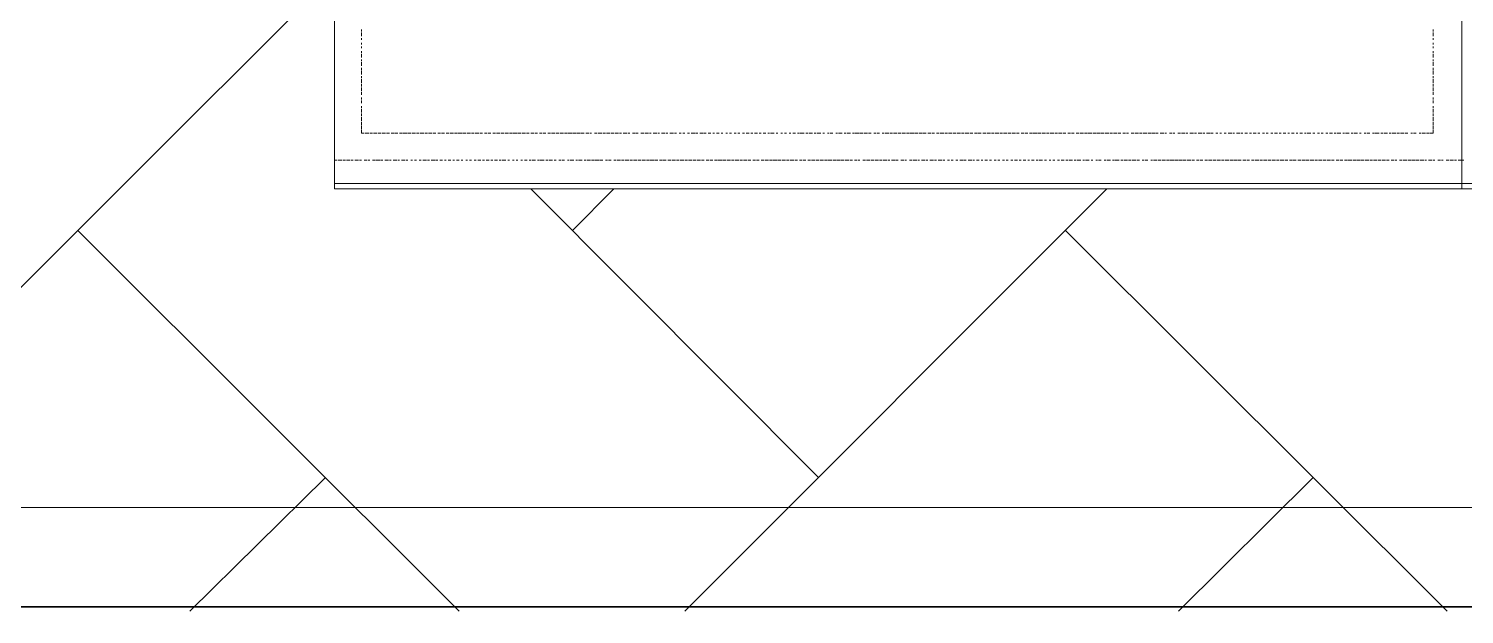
# Model space of a CAD drawing. Header units: millimetres. Extents: x 2928 to 3112, y 1220 to 1280.
# Drawn here: x 2973.768 to 2976.336, y 1264.538 to 1265.586 of the extents above; entities that cross this region are included whole.
import ezdxf

# ---------------------------------------------------------------- set-up
doc = ezdxf.new("R2010")
doc.units = ezdxf.units.MM

msp = doc.modelspace()

# ---------------------------------------------------------------- linework, layer by layer
at = {"color": 7, "linetype": 'Continuous', "lineweight": 20, "true_color": 0x000007}
for points in [[(2976.33182, 1265.75397), (2974.31512, 1265.75397), (2974.31512, 1265.29896), (2976.33182, 1265.29896)], [(2978.34685, 1265.75397), (2976.33182, 1265.75397), (2976.33182, 1265.29896), (2978.34685, 1265.29896)]]:
    msp.add_lwpolyline(points, close=True, dxfattribs=at)
at = {"color": 9, "linetype": 'Continuous', "lineweight": 13, "true_color": 0xbababa}
for points in [[(2973.17344, 1264.54395), (2974.29846, 1265.6673), (2974.29846, 1265.6673)], [(2975.1818, 1264.78229), (2974.66679, 1265.29896), (2974.66679, 1265.29896)], [(2974.74013, 1265.22396), (2974.81513, 1265.29896), (2974.81513, 1265.29896)], [(2974.9418, 1264.54395), (2975.69681, 1265.29896), (2975.69681, 1265.29896)], [(2974.53846, 1264.54395), (2973.85678, 1265.22396), (2973.85678, 1265.22396)], [(2976.30515, 1264.54395), (2975.62347, 1265.22396), (2975.62347, 1265.22396)], [(2974.05678, 1264.54395), (2974.29846, 1264.78229), (2974.29846, 1264.78229)], [(2975.82514, 1264.54395), (2976.06515, 1264.78229), (2976.06515, 1264.78229)]]:
    msp.add_lwpolyline(points, dxfattribs=at)
at = {"color": 252, "linetype": 'Continuous', "lineweight": 13, "true_color": 0x989898}
for points in [[(2974.36346, 1265.58397), (2974.36346, 1265.58064), (2974.36346, 1265.58064)], [(2974.36346, 1265.57897), (2974.36346, 1265.5723), (2974.36346, 1265.5723)], [(2974.36346, 1265.56897), (2974.36346, 1265.56564), (2974.36346, 1265.56564)], [(2976.28015, 1265.58064), (2976.28015, 1265.58397), (2976.28015, 1265.58397)], [(2976.28015, 1265.5723), (2976.28015, 1265.57897), (2976.28015, 1265.57897)], [(2976.28015, 1265.56564), (2976.28015, 1265.56897), (2976.28015, 1265.56897)], [(2974.36346, 1265.56063), (2974.36346, 1265.5573), (2974.36346, 1265.5573)], [(2974.36346, 1265.55397), (2974.36346, 1265.55063), (2974.36346, 1265.55063)], [(2974.36346, 1265.54563), (2974.36346, 1265.5423), (2974.36346, 1265.5423)], [(2974.36346, 1265.54063), (2974.36346, 1265.53397), (2974.36346, 1265.53397)], [(2976.28015, 1265.5573), (2976.28015, 1265.56063), (2976.28015, 1265.56063)], [(2976.28015, 1265.55063), (2976.28015, 1265.55397), (2976.28015, 1265.55397)], [(2976.28015, 1265.5423), (2976.28015, 1265.54563), (2976.28015, 1265.54563)], [(2976.28015, 1265.53397), (2976.28015, 1265.54063), (2976.28015, 1265.54063)], [(2974.36346, 1265.53063), (2974.36346, 1265.5273), (2974.36346, 1265.5273)], [(2974.36346, 1265.52563), (2974.36346, 1265.51897), (2974.36346, 1265.51897)], [(2974.36346, 1265.51563), (2974.36346, 1265.5123), (2974.36346, 1265.5123)], [(2976.28015, 1265.5273), (2976.28015, 1265.53063), (2976.28015, 1265.53063)], [(2976.28015, 1265.51897), (2976.28015, 1265.52563), (2976.28015, 1265.52563)], [(2976.28015, 1265.5123), (2976.28015, 1265.51563), (2976.28015, 1265.51563)], [(2974.36346, 1265.51063), (2974.36346, 1265.50397), (2974.36346, 1265.50397)], [(2974.36346, 1265.50063), (2974.36346, 1265.4973), (2974.36346, 1265.4973)], [(2974.36346, 1265.49563), (2974.36346, 1265.48897), (2974.36346, 1265.48897)], [(2976.28015, 1265.50397), (2976.28015, 1265.51063), (2976.28015, 1265.51063)], [(2976.28015, 1265.4973), (2976.28015, 1265.50063), (2976.28015, 1265.50063)], [(2976.28015, 1265.48897), (2976.28015, 1265.49563), (2976.28015, 1265.49563)], [(2974.36346, 1265.4873), (2974.36346, 1265.4823), (2974.36346, 1265.4823)], [(2974.36346, 1265.48063), (2974.36346, 1265.47397), (2974.36346, 1265.47397)], [(2974.36346, 1265.4723), (2974.36346, 1265.4673), (2974.36346, 1265.4673)], [(2974.36346, 1265.4623), (2974.36346, 1265.45897), (2974.36346, 1265.45897)], [(2976.28015, 1265.4823), (2976.28015, 1265.4873), (2976.28015, 1265.4873)], [(2976.28015, 1265.47397), (2976.28015, 1265.48063), (2976.28015, 1265.48063)], [(2976.28015, 1265.4673), (2976.28015, 1265.4723), (2976.28015, 1265.4723)], [(2976.28015, 1265.45897), (2976.28015, 1265.4623), (2976.28015, 1265.4623)], [(2974.36346, 1265.4573), (2974.36346, 1265.4523), (2974.36346, 1265.4523)], [(2974.36346, 1265.4473), (2974.36346, 1265.44397), (2974.36346, 1265.44397)], [(2974.36346, 1265.4423), (2974.36346, 1265.43563), (2974.36346, 1265.43563)], [(2976.28015, 1265.4523), (2976.28015, 1265.4573), (2976.28015, 1265.4573)], [(2976.28015, 1265.44397), (2976.28015, 1265.4473), (2976.28015, 1265.4473)], [(2976.28015, 1265.43563), (2976.28015, 1265.4423), (2976.28015, 1265.4423)], [(2974.36346, 1265.43397), (2974.36346, 1265.42897), (2974.36346, 1265.42897)], [(2974.36346, 1265.4273), (2974.36346, 1265.42063), (2974.36346, 1265.42063)], [(2974.36346, 1265.41897), (2974.36346, 1265.41397), (2974.36346, 1265.41397)], [(2974.36346, 1265.4123), (2974.36346, 1265.40563), (2974.36346, 1265.40563)], [(2976.28015, 1265.42897), (2976.28015, 1265.43397), (2976.28015, 1265.43397)], [(2976.28015, 1265.42063), (2976.28015, 1265.4273), (2976.28015, 1265.4273)], [(2976.28015, 1265.41397), (2976.28015, 1265.41897), (2976.28015, 1265.41897)], [(2976.28015, 1265.40563), (2976.28015, 1265.4123), (2976.28015, 1265.4123)], [(2974.36346, 1265.40397), (2974.36346, 1265.39897), (2974.36846, 1265.39897)], [(2974.37012, 1265.39897), (2974.37679, 1265.39897), (2974.37679, 1265.39897)], [(2974.37846, 1265.39897), (2974.38346, 1265.39897), (2974.38346, 1265.39897)], [(2974.38512, 1265.39897), (2974.39179, 1265.39897), (2974.39179, 1265.39897)], [(2974.39346, 1265.39897), (2974.39846, 1265.39897), (2974.39846, 1265.39897)], [(2974.40012, 1265.39897), (2974.40679, 1265.39897), (2974.40679, 1265.39897)], [(2974.40846, 1265.39897), (2974.41346, 1265.39897), (2974.41346, 1265.39897)], [(2974.41679, 1265.39897), (2974.42179, 1265.39897), (2974.42179, 1265.39897)], [(2974.42346, 1265.39897), (2974.42846, 1265.39897), (2974.42846, 1265.39897)], [(2974.43179, 1265.39897), (2974.43679, 1265.39897), (2974.43679, 1265.39897)], [(2974.43846, 1265.39897), (2974.44512, 1265.39897), (2974.44512, 1265.39897)], [(2974.44679, 1265.39897), (2974.45179, 1265.39897), (2974.45179, 1265.39897)], [(2974.45346, 1265.39897), (2974.46012, 1265.39897), (2974.46012, 1265.39897)], [(2974.46179, 1265.39897), (2974.46679, 1265.39897), (2974.46679, 1265.39897)], [(2974.46846, 1265.39897), (2974.47512, 1265.39897), (2974.47512, 1265.39897)], [(2974.47679, 1265.39897), (2974.48179, 1265.39897), (2974.48179, 1265.39897)], [(2974.48346, 1265.39897), (2974.49012, 1265.39897), (2974.49012, 1265.39897)], [(2974.49179, 1265.39897), (2974.49679, 1265.39897), (2974.49679, 1265.39897)], [(2974.50012, 1265.39897), (2974.50512, 1265.39897), (2974.50512, 1265.39897)], [(2974.50679, 1265.39897), (2974.51179, 1265.39897), (2974.51179, 1265.39897)], [(2974.51512, 1265.39897), (2974.52012, 1265.39897), (2974.52012, 1265.39897)], [(2974.52179, 1265.39897), (2974.52846, 1265.39897), (2974.52846, 1265.39897)], [(2974.53013, 1265.39897), (2974.53513, 1265.39897), (2974.53513, 1265.39897)], [(2974.53679, 1265.39897), (2974.54346, 1265.39897), (2974.54346, 1265.39897)], [(2974.54513, 1265.39897), (2974.55013, 1265.39897), (2974.55013, 1265.39897)], [(2974.55179, 1265.39897), (2974.55846, 1265.39897), (2974.55846, 1265.39897)], [(2974.56013, 1265.39897), (2974.56513, 1265.39897), (2974.56513, 1265.39897)], [(2974.56679, 1265.39897), (2974.57346, 1265.39897), (2974.57346, 1265.39897)], [(2974.57513, 1265.39897), (2974.58013, 1265.39897), (2974.58013, 1265.39897)], [(2974.58346, 1265.39897), (2974.58846, 1265.39897), (2974.58846, 1265.39897)], [(2974.59013, 1265.39897), (2974.59513, 1265.39897), (2974.59513, 1265.39897)], [(2974.59846, 1265.39897), (2974.60346, 1265.39897), (2974.60346, 1265.39897)], [(2974.60513, 1265.39897), (2974.61179, 1265.39897), (2974.61179, 1265.39897)], [(2974.61346, 1265.39897), (2974.61846, 1265.39897), (2974.61846, 1265.39897)], [(2974.62013, 1265.39897), (2974.62679, 1265.39897), (2974.62679, 1265.39897)], [(2974.62846, 1265.39897), (2974.63346, 1265.39897), (2974.63346, 1265.39897)], [(2974.63513, 1265.39897), (2974.64179, 1265.39897), (2974.64179, 1265.39897)], [(2974.64346, 1265.39897), (2974.64846, 1265.39897), (2974.64846, 1265.39897)], [(2974.65013, 1265.39897), (2974.65679, 1265.39897), (2974.65679, 1265.39897)], [(2974.65846, 1265.39897), (2974.66346, 1265.39897), (2974.66346, 1265.39897)], [(2974.66679, 1265.39897), (2974.67179, 1265.39897), (2974.67179, 1265.39897)], [(2974.67346, 1265.39897), (2974.67846, 1265.39897), (2974.67846, 1265.39897)], [(2974.68179, 1265.39897), (2974.68679, 1265.39897), (2974.68679, 1265.39897)], [(2974.68846, 1265.39897), (2974.69346, 1265.39897), (2974.69346, 1265.39897)], [(2974.69679, 1265.39897), (2974.70179, 1265.39897), (2974.70179, 1265.39897)], [(2974.70346, 1265.39897), (2974.71013, 1265.39897), (2974.71013, 1265.39897)], [(2974.71179, 1265.39897), (2974.71679, 1265.39897), (2974.71679, 1265.39897)], [(2974.71846, 1265.39897), (2974.72513, 1265.39897), (2974.72513, 1265.39897)], [(2974.72679, 1265.39897), (2974.73179, 1265.39897), (2974.73179, 1265.39897)], [(2974.73346, 1265.39897), (2974.74013, 1265.39897), (2974.74013, 1265.39897)], [(2974.74179, 1265.39897), (2974.74679, 1265.39897), (2974.74679, 1265.39897)], [(2974.74846, 1265.39897), (2974.75513, 1265.39897), (2974.75513, 1265.39897)], [(2974.75679, 1265.39897), (2974.7618, 1265.39897), (2974.7618, 1265.39897)], [(2974.76513, 1265.39897), (2974.77013, 1265.39897), (2974.77013, 1265.39897)], [(2974.7718, 1265.39897), (2974.77513, 1265.39897), (2974.77513, 1265.39897)], [(2974.78013, 1265.39897), (2974.78513, 1265.39897), (2974.78513, 1265.39897)], [(2974.7868, 1265.39897), (2974.79346, 1265.39897), (2974.79346, 1265.39897)], [(2974.79513, 1265.39897), (2974.80013, 1265.39897), (2974.80013, 1265.39897)], [(2974.8018, 1265.39897), (2974.80846, 1265.39897), (2974.80846, 1265.39897)], [(2974.81013, 1265.39897), (2974.81513, 1265.39897), (2974.81513, 1265.39897)], [(2974.8168, 1265.39897), (2974.82346, 1265.39897), (2974.82346, 1265.39897)], [(2974.82513, 1265.39897), (2974.82846, 1265.39897), (2974.82846, 1265.39897)], [(2974.8318, 1265.39897), (2974.83846, 1265.39897), (2974.83846, 1265.39897)], [(2974.84013, 1265.39897), (2974.84346, 1265.39897), (2974.84346, 1265.39897)], [(2974.84846, 1265.39897), (2974.85346, 1265.39897), (2974.85346, 1265.39897)], [(2974.85513, 1265.39897), (2974.85846, 1265.39897), (2974.85846, 1265.39897)], [(2974.86346, 1265.39897), (2974.86846, 1265.39897), (2974.86846, 1265.39897)], [(2974.87013, 1265.39897), (2974.8768, 1265.39897), (2974.8768, 1265.39897)], [(2974.87846, 1265.39897), (2974.8818, 1265.39897), (2974.8818, 1265.39897)], [(2974.88513, 1265.39897), (2974.8918, 1265.39897), (2974.8918, 1265.39897)], [(2974.89346, 1265.39897), (2974.8968, 1265.39897), (2974.8968, 1265.39897)], [(2974.90013, 1265.39897), (2974.9068, 1265.39897), (2974.9068, 1265.39897)], [(2974.90846, 1265.39897), (2974.9118, 1265.39897), (2974.9118, 1265.39897)], [(2974.91513, 1265.39897), (2974.9218, 1265.39897), (2974.9218, 1265.39897)], [(2974.92346, 1265.39897), (2974.9268, 1265.39897), (2974.9268, 1265.39897)], [(2974.9318, 1265.39897), (2974.93513, 1265.39897), (2974.93513, 1265.39897)], [(2974.93846, 1265.39897), (2974.9418, 1265.39897), (2974.9418, 1265.39897)], [(2974.9468, 1265.39897), (2974.95013, 1265.39897), (2974.95013, 1265.39897)], [(2974.95346, 1265.39897), (2974.96013, 1265.39897), (2974.96013, 1265.39897)], [(2974.9618, 1265.39897), (2974.96513, 1265.39897), (2974.96513, 1265.39897)], [(2974.96846, 1265.39897), (2974.97513, 1265.39897), (2974.97513, 1265.39897)], [(2974.9768, 1265.39897), (2974.98013, 1265.39897), (2974.98013, 1265.39897)], [(2974.98346, 1265.39897), (2974.98846, 1265.39897), (2974.98846, 1265.39897)], [(2974.9918, 1265.39897), (2974.99513, 1265.39897), (2974.99513, 1265.39897)], [(2974.99847, 1265.39897), (2975.00347, 1265.39897), (2975.00347, 1265.39897)], [(2975.0068, 1265.39897), (2975.01013, 1265.39897), (2975.01013, 1265.39897)], [(2975.01513, 1265.39897), (2975.01847, 1265.39897), (2975.01847, 1265.39897)], [(2975.0218, 1265.39897), (2975.02513, 1265.39897), (2975.02513, 1265.39897)], [(2975.03013, 1265.39897), (2975.03347, 1265.39897), (2975.03347, 1265.39897)], [(2975.0368, 1265.39897), (2975.04013, 1265.39897), (2975.04013, 1265.39897)], [(2975.04513, 1265.39897), (2975.04847, 1265.39897), (2975.04847, 1265.39897)], [(2975.0518, 1265.39897), (2975.0568, 1265.39897), (2975.0568, 1265.39897)], [(2975.06013, 1265.39897), (2975.06347, 1265.39897), (2975.06347, 1265.39897)], [(2975.0668, 1265.39897), (2975.0718, 1265.39897), (2975.0718, 1265.39897)], [(2975.07513, 1265.39897), (2975.07847, 1265.39897), (2975.07847, 1265.39897)], [(2975.0818, 1265.39897), (2975.0868, 1265.39897), (2975.0868, 1265.39897)], [(2975.09013, 1265.39897), (2975.09347, 1265.39897), (2975.09347, 1265.39897)], [(2975.09513, 1265.39897), (2975.1018, 1265.39897), (2975.1018, 1265.39897)], [(2975.10513, 1265.39897), (2975.10847, 1265.39897), (2975.10847, 1265.39897)], [(2975.11347, 1265.39897), (2975.1168, 1265.39897), (2975.1168, 1265.39897)], [(2975.12013, 1265.39897), (2975.12347, 1265.39897), (2975.12347, 1265.39897)], [(2975.12847, 1265.39897), (2975.1318, 1265.39897), (2975.1318, 1265.39897)], [(2975.13513, 1265.39897), (2975.14013, 1265.39897), (2975.14013, 1265.39897)], [(2975.14347, 1265.39897), (2975.1468, 1265.39897), (2975.1468, 1265.39897)], [(2975.14847, 1265.39897), (2975.15513, 1265.39897), (2975.15513, 1265.39897)], [(2975.15847, 1265.39897), (2975.1618, 1265.39897), (2975.1618, 1265.39897)], [(2975.16347, 1265.39897), (2975.17013, 1265.39897), (2975.17013, 1265.39897)], [(2975.17347, 1265.39897), (2975.1768, 1265.39897), (2975.1768, 1265.39897)], [(2975.17847, 1265.39897), (2975.18513, 1265.39897), (2975.18513, 1265.39897)], [(2975.18847, 1265.39897), (2975.1918, 1265.39897), (2975.1918, 1265.39897)], [(2975.1968, 1265.39897), (2975.20013, 1265.39897), (2975.20013, 1265.39897)], [(2975.2018, 1265.39897), (2975.2068, 1265.39897), (2975.2068, 1265.39897)], [(2975.2118, 1265.39897), (2975.21513, 1265.39897), (2975.21513, 1265.39897)], [(2975.2168, 1265.39897), (2975.22347, 1265.39897), (2975.22347, 1265.39897)], [(2975.2268, 1265.39897), (2975.23014, 1265.39897), (2975.23014, 1265.39897)], [(2975.2318, 1265.39897), (2975.23847, 1265.39897), (2975.23847, 1265.39897)], [(2975.2418, 1265.39897), (2975.24514, 1265.39897), (2975.24514, 1265.39897)], [(2975.2468, 1265.39897), (2975.25347, 1265.39897), (2975.25347, 1265.39897)], [(2975.25514, 1265.39897), (2975.26014, 1265.39897), (2975.26014, 1265.39897)], [(2975.2618, 1265.39897), (2975.26847, 1265.39897), (2975.26847, 1265.39897)], [(2975.27014, 1265.39897), (2975.27514, 1265.39897), (2975.27514, 1265.39897)], [(2975.28014, 1265.39897), (2975.28347, 1265.39897), (2975.28347, 1265.39897)], [(2975.28514, 1265.39897), (2975.29014, 1265.39897), (2975.29014, 1265.39897)], [(2975.29514, 1265.39897), (2975.29847, 1265.39897), (2975.29847, 1265.39897)], [(2975.30014, 1265.39897), (2975.3068, 1265.39897), (2975.3068, 1265.39897)], [(2975.30847, 1265.39897), (2975.31347, 1265.39897), (2975.31347, 1265.39897)], [(2975.31514, 1265.39897), (2975.3218, 1265.39897), (2975.3218, 1265.39897)], [(2975.32347, 1265.39897), (2975.32847, 1265.39897), (2975.32847, 1265.39897)], [(2975.33014, 1265.39897), (2975.3368, 1265.39897), (2975.3368, 1265.39897)], [(2975.33847, 1265.39897), (2975.34347, 1265.39897), (2975.34347, 1265.39897)], [(2975.34514, 1265.39897), (2975.3518, 1265.39897), (2975.3518, 1265.39897)], [(2975.35347, 1265.39897), (2975.35847, 1265.39897), (2975.35847, 1265.39897)], [(2975.36014, 1265.39897), (2975.3668, 1265.39897), (2975.3668, 1265.39897)], [(2975.36847, 1265.39897), (2975.37347, 1265.39897), (2975.37347, 1265.39897)], [(2975.3768, 1265.39897), (2975.3818, 1265.39897), (2975.3818, 1265.39897)], [(2975.38347, 1265.39897), (2975.38847, 1265.39897), (2975.38847, 1265.39897)], [(2975.3918, 1265.39897), (2975.3968, 1265.39897), (2975.3968, 1265.39897)], [(2975.39847, 1265.39897), (2975.40514, 1265.39897), (2975.40514, 1265.39897)], [(2975.4068, 1265.39897), (2975.4118, 1265.39897), (2975.4118, 1265.39897)], [(2975.41347, 1265.39897), (2975.42014, 1265.39897), (2975.42014, 1265.39897)], [(2975.4218, 1265.39897), (2975.4268, 1265.39897), (2975.4268, 1265.39897)], [(2975.42847, 1265.39897), (2975.43514, 1265.39897), (2975.43514, 1265.39897)], [(2975.4368, 1265.39897), (2975.4418, 1265.39897), (2975.4418, 1265.39897)], [(2975.44347, 1265.39897), (2975.45014, 1265.39897), (2975.45014, 1265.39897)], [(2975.4518, 1265.39897), (2975.4568, 1265.39897), (2975.4568, 1265.39897)], [(2975.46014, 1265.39897), (2975.46514, 1265.39897), (2975.46514, 1265.39897)], [(2975.46681, 1265.39897), (2975.47181, 1265.39897), (2975.47181, 1265.39897)], [(2975.47514, 1265.39897), (2975.48014, 1265.39897), (2975.48014, 1265.39897)], [(2975.48181, 1265.39897), (2975.48847, 1265.39897), (2975.48847, 1265.39897)], [(2975.49014, 1265.39897), (2975.49514, 1265.39897), (2975.49514, 1265.39897)], [(2975.49681, 1265.39897), (2975.50347, 1265.39897), (2975.50347, 1265.39897)], [(2975.50514, 1265.39897), (2975.51014, 1265.39897), (2975.51014, 1265.39897)], [(2975.51181, 1265.39897), (2975.51847, 1265.39897), (2975.51847, 1265.39897)], [(2975.52014, 1265.39897), (2975.52514, 1265.39897), (2975.52514, 1265.39897)], [(2975.52681, 1265.39897), (2975.53347, 1265.39897), (2975.53347, 1265.39897)], [(2975.53514, 1265.39897), (2975.54014, 1265.39897), (2975.54014, 1265.39897)], [(2975.54347, 1265.39897), (2975.54847, 1265.39897), (2975.54847, 1265.39897)], [(2975.55014, 1265.39897), (2975.55514, 1265.39897), (2975.55514, 1265.39897)], [(2975.55847, 1265.39897), (2975.56347, 1265.39897), (2975.56347, 1265.39897)], [(2975.56514, 1265.39897), (2975.57181, 1265.39897), (2975.57181, 1265.39897)], [(2975.57347, 1265.39897), (2975.57847, 1265.39897), (2975.57847, 1265.39897)], [(2975.58014, 1265.39897), (2975.58681, 1265.39897), (2975.58681, 1265.39897)], [(2975.58847, 1265.39897), (2975.59347, 1265.39897), (2975.59347, 1265.39897)], [(2975.59514, 1265.39897), (2975.60181, 1265.39897), (2975.60181, 1265.39897)], [(2975.60347, 1265.39897), (2975.60847, 1265.39897), (2975.60847, 1265.39897)], [(2975.61014, 1265.39897), (2975.61681, 1265.39897), (2975.61681, 1265.39897)], [(2975.61847, 1265.39897), (2975.62347, 1265.39897), (2975.62347, 1265.39897)], [(2975.62681, 1265.39897), (2975.63181, 1265.39897), (2975.63181, 1265.39897)], [(2975.63347, 1265.39897), (2975.63847, 1265.39897), (2975.63847, 1265.39897)], [(2975.64181, 1265.39897), (2975.64681, 1265.39897), (2975.64681, 1265.39897)], [(2975.64847, 1265.39897), (2975.65514, 1265.39897), (2975.65514, 1265.39897)], [(2975.65681, 1265.39897), (2975.66181, 1265.39897), (2975.66181, 1265.39897)], [(2975.66347, 1265.39897), (2975.67014, 1265.39897), (2975.67014, 1265.39897)], [(2975.67181, 1265.39897), (2975.67681, 1265.39897), (2975.67681, 1265.39897)], [(2975.67847, 1265.39897), (2975.68514, 1265.39897), (2975.68514, 1265.39897)], [(2975.68681, 1265.39897), (2975.69181, 1265.39897), (2975.69181, 1265.39897)], [(2975.69347, 1265.39897), (2975.70014, 1265.39897), (2975.70014, 1265.39897)], [(2975.70181, 1265.39897), (2975.70681, 1265.39897), (2975.70681, 1265.39897)], [(2975.70848, 1265.39897), (2975.71514, 1265.39897), (2975.71514, 1265.39897)], [(2975.71681, 1265.39897), (2975.72181, 1265.39897), (2975.72181, 1265.39897)], [(2975.72514, 1265.39897), (2975.73014, 1265.39897), (2975.73014, 1265.39897)], [(2975.73181, 1265.39897), (2975.73514, 1265.39897), (2975.73514, 1265.39897)], [(2975.74014, 1265.39897), (2975.74514, 1265.39897), (2975.74514, 1265.39897)], [(2975.74681, 1265.39897), (2975.75348, 1265.39897), (2975.75348, 1265.39897)], [(2975.75514, 1265.39897), (2975.76014, 1265.39897), (2975.76014, 1265.39897)], [(2975.76181, 1265.39897), (2975.76848, 1265.39897), (2975.76848, 1265.39897)], [(2975.77014, 1265.39897), (2975.77514, 1265.39897), (2975.77514, 1265.39897)], [(2975.77681, 1265.39897), (2975.78348, 1265.39897), (2975.78348, 1265.39897)], [(2975.78514, 1265.39897), (2975.78848, 1265.39897), (2975.78848, 1265.39897)], [(2975.79181, 1265.39897), (2975.79848, 1265.39897), (2975.79848, 1265.39897)], [(2975.80014, 1265.39897), (2975.80348, 1265.39897), (2975.80348, 1265.39897)], [(2975.80848, 1265.39897), (2975.81348, 1265.39897), (2975.81348, 1265.39897)], [(2975.81514, 1265.39897), (2975.81848, 1265.39897), (2975.81848, 1265.39897)], [(2975.82348, 1265.39897), (2975.82848, 1265.39897), (2975.82848, 1265.39897)], [(2975.83014, 1265.39897), (2975.83681, 1265.39897), (2975.83681, 1265.39897)], [(2975.83848, 1265.39897), (2975.84181, 1265.39897), (2975.84181, 1265.39897)], [(2975.84514, 1265.39897), (2975.85181, 1265.39897), (2975.85181, 1265.39897)], [(2975.85348, 1265.39897), (2975.85681, 1265.39897), (2975.85681, 1265.39897)], [(2975.86014, 1265.39897), (2975.86681, 1265.39897), (2975.86681, 1265.39897)], [(2975.86848, 1265.39897), (2975.87181, 1265.39897), (2975.87181, 1265.39897)], [(2975.87514, 1265.39897), (2975.88181, 1265.39897), (2975.88181, 1265.39897)], [(2975.88348, 1265.39897), (2975.88681, 1265.39897), (2975.88681, 1265.39897)], [(2975.89181, 1265.39897), (2975.89514, 1265.39897), (2975.89514, 1265.39897)], [(2975.89848, 1265.39897), (2975.90181, 1265.39897), (2975.90181, 1265.39897)], [(2975.90681, 1265.39897), (2975.91014, 1265.39897), (2975.91014, 1265.39897)], [(2975.91348, 1265.39897), (2975.92014, 1265.39897), (2975.92014, 1265.39897)], [(2975.92181, 1265.39897), (2975.92514, 1265.39897), (2975.92514, 1265.39897)], [(2975.92848, 1265.39897), (2975.93515, 1265.39897), (2975.93515, 1265.39897)], [(2975.93681, 1265.39897), (2975.94015, 1265.39897), (2975.94015, 1265.39897)], [(2975.94348, 1265.39897), (2975.94848, 1265.39897), (2975.94848, 1265.39897)], [(2975.95181, 1265.39897), (2975.95515, 1265.39897), (2975.95515, 1265.39897)], [(2975.95848, 1265.39897), (2975.96348, 1265.39897), (2975.96348, 1265.39897)], [(2975.96681, 1265.39897), (2975.97015, 1265.39897), (2975.97015, 1265.39897)], [(2975.97515, 1265.39897), (2975.97848, 1265.39897), (2975.97848, 1265.39897)], [(2975.98181, 1265.39897), (2975.98515, 1265.39897), (2975.98515, 1265.39897)], [(2975.99015, 1265.39897), (2975.99348, 1265.39897), (2975.99348, 1265.39897)], [(2975.99681, 1265.39897), (2976.00181, 1265.39897), (2976.00181, 1265.39897)], [(2976.00515, 1265.39897), (2976.00848, 1265.39897), (2976.00848, 1265.39897)], [(2976.01181, 1265.39897), (2976.01681, 1265.39897), (2976.01681, 1265.39897)], [(2976.02015, 1265.39897), (2976.02348, 1265.39897), (2976.02348, 1265.39897)], [(2976.02681, 1265.39897), (2976.03181, 1265.39897), (2976.03181, 1265.39897)], [(2976.03515, 1265.39897), (2976.03848, 1265.39897), (2976.03848, 1265.39897)], [(2976.04181, 1265.39897), (2976.04681, 1265.39897), (2976.04681, 1265.39897)], [(2976.05015, 1265.39897), (2976.05348, 1265.39897), (2976.05348, 1265.39897)], [(2976.05515, 1265.39897), (2976.06181, 1265.39897), (2976.06181, 1265.39897)], [(2976.06515, 1265.39897), (2976.06848, 1265.39897), (2976.06848, 1265.39897)], [(2976.07348, 1265.39897), (2976.07681, 1265.39897), (2976.07681, 1265.39897)], [(2976.08015, 1265.39897), (2976.08348, 1265.39897), (2976.08348, 1265.39897)], [(2976.08848, 1265.39897), (2976.09181, 1265.39897), (2976.09181, 1265.39897)], [(2976.09515, 1265.39897), (2976.10015, 1265.39897), (2976.10015, 1265.39897)], [(2976.10348, 1265.39897), (2976.10681, 1265.39897), (2976.10681, 1265.39897)], [(2976.10848, 1265.39897), (2976.11515, 1265.39897), (2976.11515, 1265.39897)], [(2976.11848, 1265.39897), (2976.12181, 1265.39897), (2976.12181, 1265.39897)], [(2976.12348, 1265.39897), (2976.13015, 1265.39897), (2976.13015, 1265.39897)], [(2976.13348, 1265.39897), (2976.13681, 1265.39897), (2976.13681, 1265.39897)], [(2976.13848, 1265.39897), (2976.14515, 1265.39897), (2976.14515, 1265.39897)], [(2976.14848, 1265.39897), (2976.15181, 1265.39897), (2976.15181, 1265.39897)], [(2976.15681, 1265.39897), (2976.16015, 1265.39897), (2976.16015, 1265.39897)], [(2976.16182, 1265.39897), (2976.16682, 1265.39897), (2976.16682, 1265.39897)], [(2976.17182, 1265.39897), (2976.17515, 1265.39897), (2976.17515, 1265.39897)], [(2976.17682, 1265.39897), (2976.18348, 1265.39897), (2976.18348, 1265.39897)], [(2976.18682, 1265.39897), (2976.19015, 1265.39897), (2976.19015, 1265.39897)], [(2976.19182, 1265.39897), (2976.19848, 1265.39897), (2976.19848, 1265.39897)], [(2976.20182, 1265.39897), (2976.20515, 1265.39897), (2976.20515, 1265.39897)], [(2976.20682, 1265.39897), (2976.21348, 1265.39897), (2976.21348, 1265.39897)], [(2976.21515, 1265.39897), (2976.22015, 1265.39897), (2976.22015, 1265.39897)], [(2976.22182, 1265.39897), (2976.22848, 1265.39897), (2976.22848, 1265.39897)], [(2976.23015, 1265.39897), (2976.23515, 1265.39897), (2976.23515, 1265.39897)], [(2976.24015, 1265.39897), (2976.24348, 1265.39897), (2976.24348, 1265.39897)], [(2976.24515, 1265.39897), (2976.25015, 1265.39897), (2976.25015, 1265.39897)], [(2976.25515, 1265.39897), (2976.25848, 1265.39897), (2976.25848, 1265.39897)], [(2976.26015, 1265.39897), (2976.26682, 1265.39897), (2976.26682, 1265.39897)], [(2976.26848, 1265.39897), (2976.27348, 1265.39897), (2976.27348, 1265.39897)], [(2976.27515, 1265.39897), (2976.28015, 1265.39897), (2976.28015, 1265.40397)], [(2974.31512, 1265.35063), (2974.32012, 1265.35063), (2974.32012, 1265.35063)], [(2974.32179, 1265.35063), (2974.32846, 1265.35063), (2974.32846, 1265.35063)], [(2974.33012, 1265.35063), (2974.33512, 1265.35063), (2974.33512, 1265.35063)], [(2974.33679, 1265.35063), (2974.34346, 1265.35063), (2974.34346, 1265.35063)], [(2974.34512, 1265.35063), (2974.34846, 1265.35063), (2974.34846, 1265.35063)], [(2974.35179, 1265.35063), (2974.35846, 1265.35063), (2974.35846, 1265.35063)], [(2974.36012, 1265.35063), (2974.36346, 1265.35063), (2974.36346, 1265.35063)], [(2974.36846, 1265.35063), (2974.37346, 1265.35063), (2974.37346, 1265.35063)], [(2974.37512, 1265.35063), (2974.37846, 1265.35063), (2974.37846, 1265.35063)], [(2974.38346, 1265.35063), (2974.38846, 1265.35063), (2974.38846, 1265.35063)], [(2974.39012, 1265.35063), (2974.39679, 1265.35063), (2974.39679, 1265.35063)], [(2974.39846, 1265.35063), (2974.40179, 1265.35063), (2974.40179, 1265.35063)], [(2974.40512, 1265.35063), (2974.41179, 1265.35063), (2974.41179, 1265.35063)], [(2974.41346, 1265.35063), (2974.41679, 1265.35063), (2974.41679, 1265.35063)], [(2974.42012, 1265.35063), (2974.42679, 1265.35063), (2974.42679, 1265.35063)], [(2974.42846, 1265.35063), (2974.43179, 1265.35063), (2974.43179, 1265.35063)], [(2974.43512, 1265.35063), (2974.44179, 1265.35063), (2974.44179, 1265.35063)], [(2974.44346, 1265.35063), (2974.44679, 1265.35063), (2974.44679, 1265.35063)], [(2974.45179, 1265.35063), (2974.45512, 1265.35063), (2974.45512, 1265.35063)], [(2974.45846, 1265.35063), (2974.46179, 1265.35063), (2974.46179, 1265.35063)], [(2974.46679, 1265.35063), (2974.47012, 1265.35063), (2974.47012, 1265.35063)], [(2974.47346, 1265.35063), (2974.48012, 1265.35063), (2974.48012, 1265.35063)], [(2974.48179, 1265.35063), (2974.48512, 1265.35063), (2974.48512, 1265.35063)], [(2974.48846, 1265.35063), (2974.49512, 1265.35063), (2974.49512, 1265.35063)], [(2974.49679, 1265.35063), (2974.50012, 1265.35063), (2974.50012, 1265.35063)], [(2974.50346, 1265.35063), (2974.50846, 1265.35063), (2974.50846, 1265.35063)], [(2974.51179, 1265.35063), (2974.51512, 1265.35063), (2974.51512, 1265.35063)], [(2974.51846, 1265.35063), (2974.52346, 1265.35063), (2974.52346, 1265.35063)], [(2974.52679, 1265.35063), (2974.53013, 1265.35063), (2974.53013, 1265.35063)], [(2974.53346, 1265.35063), (2974.53846, 1265.35063), (2974.53846, 1265.35063)], [(2974.54179, 1265.35063), (2974.54513, 1265.35063), (2974.54513, 1265.35063)], [(2974.55013, 1265.35063), (2974.55346, 1265.35063), (2974.55346, 1265.35063)], [(2974.55679, 1265.35063), (2974.56013, 1265.35063), (2974.56013, 1265.35063)], [(2974.56513, 1265.35063), (2974.56846, 1265.35063), (2974.56846, 1265.35063)], [(2974.57179, 1265.35063), (2974.57679, 1265.35063), (2974.57679, 1265.35063)], [(2974.58013, 1265.35063), (2974.58346, 1265.35063), (2974.58346, 1265.35063)], [(2974.58679, 1265.35063), (2974.59179, 1265.35063), (2974.59179, 1265.35063)], [(2974.59513, 1265.35063), (2974.59846, 1265.35063), (2974.59846, 1265.35063)], [(2974.60179, 1265.35063), (2974.60679, 1265.35063), (2974.60679, 1265.35063)], [(2974.61013, 1265.35063), (2974.61346, 1265.35063), (2974.61346, 1265.35063)], [(2974.61513, 1265.35063), (2974.62179, 1265.35063), (2974.62179, 1265.35063)], [(2974.62513, 1265.35063), (2974.62846, 1265.35063), (2974.62846, 1265.35063)], [(2974.63346, 1265.35063), (2974.63679, 1265.35063), (2974.63679, 1265.35063)], [(2974.64013, 1265.35063), (2974.64346, 1265.35063), (2974.64346, 1265.35063)], [(2974.64846, 1265.35063), (2974.65179, 1265.35063), (2974.65179, 1265.35063)], [(2974.65513, 1265.35063), (2974.66013, 1265.35063), (2974.66013, 1265.35063)], [(2974.66346, 1265.35063), (2974.66679, 1265.35063), (2974.66679, 1265.35063)], [(2974.66846, 1265.35063), (2974.67513, 1265.35063), (2974.67513, 1265.35063)], [(2974.67846, 1265.35063), (2974.68179, 1265.35063), (2974.68179, 1265.35063)], [(2974.68346, 1265.35063), (2974.69013, 1265.35063), (2974.69013, 1265.35063)], [(2974.69346, 1265.35063), (2974.69679, 1265.35063), (2974.69679, 1265.35063)], [(2974.69846, 1265.35063), (2974.70513, 1265.35063), (2974.70513, 1265.35063)], [(2974.70846, 1265.35063), (2974.71179, 1265.35063), (2974.71179, 1265.35063)], [(2974.71679, 1265.35063), (2974.72013, 1265.35063), (2974.72013, 1265.35063)], [(2974.72179, 1265.35063), (2974.72679, 1265.35063), (2974.72679, 1265.35063)], [(2974.73179, 1265.35063), (2974.73513, 1265.35063), (2974.73513, 1265.35063)], [(2974.73679, 1265.35063), (2974.74346, 1265.35063), (2974.74346, 1265.35063)], [(2974.74679, 1265.35063), (2974.75013, 1265.35063), (2974.75013, 1265.35063)], [(2974.75179, 1265.35063), (2974.75846, 1265.35063), (2974.75846, 1265.35063)], [(2974.7618, 1265.35063), (2974.76513, 1265.35063), (2974.76513, 1265.35063)], [(2974.7668, 1265.35063), (2974.77346, 1265.35063), (2974.77346, 1265.35063)], [(2974.77513, 1265.35063), (2974.78013, 1265.35063), (2974.78013, 1265.35063)], [(2974.7818, 1265.35063), (2974.78846, 1265.35063), (2974.78846, 1265.35063)], [(2974.79013, 1265.35063), (2974.79513, 1265.35063), (2974.79513, 1265.35063)], [(2974.80013, 1265.35063), (2974.80346, 1265.35063), (2974.80346, 1265.35063)], [(2974.80513, 1265.35063), (2974.81013, 1265.35063), (2974.81013, 1265.35063)], [(2974.81513, 1265.35063), (2974.81846, 1265.35063), (2974.81846, 1265.35063)], [(2974.82013, 1265.35063), (2974.8268, 1265.35063), (2974.8268, 1265.35063)], [(2974.82846, 1265.35063), (2974.83346, 1265.35063), (2974.83346, 1265.35063)], [(2974.83513, 1265.35063), (2974.8418, 1265.35063), (2974.8418, 1265.35063)], [(2974.84346, 1265.35063), (2974.84846, 1265.35063), (2974.84846, 1265.35063)], [(2974.85013, 1265.35063), (2974.8568, 1265.35063), (2974.8568, 1265.35063)], [(2974.85846, 1265.35063), (2974.86346, 1265.35063), (2974.86346, 1265.35063)], [(2974.86513, 1265.35063), (2974.8718, 1265.35063), (2974.8718, 1265.35063)], [(2974.87346, 1265.35063), (2974.87846, 1265.35063), (2974.87846, 1265.35063)], [(2974.88013, 1265.35063), (2974.8868, 1265.35063), (2974.8868, 1265.35063)], [(2974.88846, 1265.35063), (2974.89346, 1265.35063), (2974.89346, 1265.35063)], [(2974.8968, 1265.35063), (2974.9018, 1265.35063), (2974.9018, 1265.35063)], [(2974.90346, 1265.35063), (2974.90846, 1265.35063), (2974.90846, 1265.35063)], [(2974.9118, 1265.35063), (2974.9168, 1265.35063), (2974.9168, 1265.35063)], [(2974.91846, 1265.35063), (2974.92513, 1265.35063), (2974.92513, 1265.35063)], [(2974.9268, 1265.35063), (2974.9318, 1265.35063), (2974.9318, 1265.35063)], [(2974.93346, 1265.35063), (2974.94013, 1265.35063), (2974.94013, 1265.35063)], [(2974.9418, 1265.35063), (2974.9468, 1265.35063), (2974.9468, 1265.35063)], [(2974.94846, 1265.35063), (2974.95513, 1265.35063), (2974.95513, 1265.35063)], [(2974.9568, 1265.35063), (2974.9618, 1265.35063), (2974.9618, 1265.35063)], [(2974.96346, 1265.35063), (2974.97013, 1265.35063), (2974.97013, 1265.35063)], [(2974.9718, 1265.35063), (2974.9768, 1265.35063), (2974.9768, 1265.35063)], [(2974.98013, 1265.35063), (2974.98513, 1265.35063), (2974.98513, 1265.35063)], [(2974.9868, 1265.35063), (2974.9918, 1265.35063), (2974.9918, 1265.35063)], [(2974.99513, 1265.35063), (2975.00013, 1265.35063), (2975.00013, 1265.35063)], [(2975.0018, 1265.35063), (2975.00847, 1265.35063), (2975.00847, 1265.35063)], [(2975.01013, 1265.35063), (2975.01513, 1265.35063), (2975.01513, 1265.35063)], [(2975.0168, 1265.35063), (2975.02347, 1265.35063), (2975.02347, 1265.35063)], [(2975.02513, 1265.35063), (2975.03013, 1265.35063), (2975.03013, 1265.35063)], [(2975.0318, 1265.35063), (2975.03847, 1265.35063), (2975.03847, 1265.35063)], [(2975.04013, 1265.35063), (2975.04513, 1265.35063), (2975.04513, 1265.35063)], [(2975.0468, 1265.35063), (2975.05347, 1265.35063), (2975.05347, 1265.35063)], [(2975.05513, 1265.35063), (2975.06013, 1265.35063), (2975.06013, 1265.35063)], [(2975.06347, 1265.35063), (2975.06847, 1265.35063), (2975.06847, 1265.35063)], [(2975.07013, 1265.35063), (2975.07513, 1265.35063), (2975.07513, 1265.35063)], [(2975.07847, 1265.35063), (2975.08347, 1265.35063), (2975.08347, 1265.35063)], [(2975.08513, 1265.35063), (2975.0918, 1265.35063), (2975.0918, 1265.35063)], [(2975.09347, 1265.35063), (2975.09847, 1265.35063), (2975.09847, 1265.35063)], [(2975.10013, 1265.35063), (2975.1068, 1265.35063), (2975.1068, 1265.35063)], [(2975.10847, 1265.35063), (2975.11347, 1265.35063), (2975.11347, 1265.35063)], [(2975.11513, 1265.35063), (2975.1218, 1265.35063), (2975.1218, 1265.35063)], [(2975.12347, 1265.35063), (2975.12847, 1265.35063), (2975.12847, 1265.35063)], [(2975.13013, 1265.35063), (2975.1368, 1265.35063), (2975.1368, 1265.35063)], [(2975.13847, 1265.35063), (2975.14347, 1265.35063), (2975.14347, 1265.35063)], [(2975.1468, 1265.35063), (2975.1518, 1265.35063), (2975.1518, 1265.35063)], [(2975.15347, 1265.35063), (2975.15847, 1265.35063), (2975.15847, 1265.35063)], [(2975.1618, 1265.35063), (2975.1668, 1265.35063), (2975.1668, 1265.35063)], [(2975.16847, 1265.35063), (2975.17513, 1265.35063), (2975.17513, 1265.35063)], [(2975.1768, 1265.35063), (2975.1818, 1265.35063), (2975.1818, 1265.35063)], [(2975.18347, 1265.35063), (2975.19013, 1265.35063), (2975.19013, 1265.35063)], [(2975.1918, 1265.35063), (2975.1968, 1265.35063), (2975.1968, 1265.35063)], [(2975.19847, 1265.35063), (2975.20513, 1265.35063), (2975.20513, 1265.35063)], [(2975.2068, 1265.35063), (2975.2118, 1265.35063), (2975.2118, 1265.35063)], [(2975.21347, 1265.35063), (2975.22013, 1265.35063), (2975.22013, 1265.35063)], [(2975.2218, 1265.35063), (2975.2268, 1265.35063), (2975.2268, 1265.35063)], [(2975.22847, 1265.35063), (2975.23514, 1265.35063), (2975.23514, 1265.35063)], [(2975.2368, 1265.35063), (2975.2418, 1265.35063), (2975.2418, 1265.35063)], [(2975.24514, 1265.35063), (2975.25014, 1265.35063), (2975.25014, 1265.35063)], [(2975.2518, 1265.35063), (2975.25514, 1265.35063), (2975.25514, 1265.35063)], [(2975.26014, 1265.35063), (2975.26514, 1265.35063), (2975.26514, 1265.35063)], [(2975.2668, 1265.35063), (2975.27347, 1265.35063), (2975.27347, 1265.35063)], [(2975.27514, 1265.35063), (2975.28014, 1265.35063), (2975.28014, 1265.35063)], [(2975.2818, 1265.35063), (2975.28847, 1265.35063), (2975.28847, 1265.35063)], [(2975.29014, 1265.35063), (2975.29514, 1265.35063), (2975.29514, 1265.35063)], [(2975.2968, 1265.35063), (2975.30347, 1265.35063), (2975.30347, 1265.35063)], [(2975.30514, 1265.35063), (2975.30847, 1265.35063), (2975.30847, 1265.35063)], [(2975.3118, 1265.35063), (2975.31847, 1265.35063), (2975.31847, 1265.35063)], [(2975.32014, 1265.35063), (2975.32347, 1265.35063), (2975.32347, 1265.35063)], [(2975.32847, 1265.35063), (2975.33347, 1265.35063), (2975.33347, 1265.35063)], [(2975.33514, 1265.35063), (2975.33847, 1265.35063), (2975.33847, 1265.35063)], [(2975.34347, 1265.35063), (2975.34847, 1265.35063), (2975.34847, 1265.35063)], [(2975.35014, 1265.35063), (2975.3568, 1265.35063), (2975.3568, 1265.35063)], [(2975.35847, 1265.35063), (2975.3618, 1265.35063), (2975.3618, 1265.35063)], [(2975.36514, 1265.35063), (2975.3718, 1265.35063), (2975.3718, 1265.35063)], [(2975.37347, 1265.35063), (2975.3768, 1265.35063), (2975.3768, 1265.35063)], [(2975.38014, 1265.35063), (2975.3868, 1265.35063), (2975.3868, 1265.35063)], [(2975.38847, 1265.35063), (2975.3918, 1265.35063), (2975.3918, 1265.35063)], [(2975.39514, 1265.35063), (2975.4018, 1265.35063), (2975.4018, 1265.35063)], [(2975.40347, 1265.35063), (2975.4068, 1265.35063), (2975.4068, 1265.35063)], [(2975.4118, 1265.35063), (2975.41514, 1265.35063), (2975.41514, 1265.35063)], [(2975.41847, 1265.35063), (2975.4218, 1265.35063), (2975.4218, 1265.35063)], [(2975.4268, 1265.35063), (2975.43014, 1265.35063), (2975.43014, 1265.35063)], [(2975.43347, 1265.35063), (2975.44014, 1265.35063), (2975.44014, 1265.35063)], [(2975.4418, 1265.35063), (2975.44514, 1265.35063), (2975.44514, 1265.35063)], [(2975.44847, 1265.35063), (2975.45514, 1265.35063), (2975.45514, 1265.35063)], [(2975.4568, 1265.35063), (2975.46014, 1265.35063), (2975.46014, 1265.35063)], [(2975.46347, 1265.35063), (2975.46847, 1265.35063), (2975.46847, 1265.35063)], [(2975.47181, 1265.35063), (2975.47514, 1265.35063), (2975.47514, 1265.35063)], [(2975.47847, 1265.35063), (2975.48347, 1265.35063), (2975.48347, 1265.35063)], [(2975.48681, 1265.35063), (2975.49014, 1265.35063), (2975.49014, 1265.35063)], [(2975.49514, 1265.35063), (2975.49847, 1265.35063), (2975.49847, 1265.35063)], [(2975.50181, 1265.35063), (2975.50514, 1265.35063), (2975.50514, 1265.35063)], [(2975.51014, 1265.35063), (2975.51347, 1265.35063), (2975.51347, 1265.35063)], [(2975.51681, 1265.35063), (2975.52014, 1265.35063), (2975.52014, 1265.35063)], [(2975.52514, 1265.35063), (2975.52847, 1265.35063), (2975.52847, 1265.35063)], [(2975.53181, 1265.35063), (2975.53681, 1265.35063), (2975.53681, 1265.35063)], [(2975.54014, 1265.35063), (2975.54347, 1265.35063), (2975.54347, 1265.35063)], [(2975.54681, 1265.35063), (2975.55181, 1265.35063), (2975.55181, 1265.35063)], [(2975.55514, 1265.35063), (2975.55847, 1265.35063), (2975.55847, 1265.35063)], [(2975.56181, 1265.35063), (2975.56681, 1265.35063), (2975.56681, 1265.35063)], [(2975.57014, 1265.35063), (2975.57347, 1265.35063), (2975.57347, 1265.35063)], [(2975.57514, 1265.35063), (2975.58181, 1265.35063), (2975.58181, 1265.35063)], [(2975.58514, 1265.35063), (2975.58847, 1265.35063), (2975.58847, 1265.35063)], [(2975.59347, 1265.35063), (2975.59681, 1265.35063), (2975.59681, 1265.35063)], [(2975.60014, 1265.35063), (2975.60347, 1265.35063), (2975.60347, 1265.35063)], [(2975.60847, 1265.35063), (2975.61181, 1265.35063), (2975.61181, 1265.35063)], [(2975.61514, 1265.35063), (2975.62014, 1265.35063), (2975.62014, 1265.35063)], [(2975.62347, 1265.35063), (2975.62681, 1265.35063), (2975.62681, 1265.35063)], [(2975.62847, 1265.35063), (2975.63514, 1265.35063), (2975.63514, 1265.35063)], [(2975.63847, 1265.35063), (2975.64181, 1265.35063), (2975.64181, 1265.35063)], [(2975.64347, 1265.35063), (2975.65014, 1265.35063), (2975.65014, 1265.35063)], [(2975.65347, 1265.35063), (2975.65681, 1265.35063), (2975.65681, 1265.35063)], [(2975.65847, 1265.35063), (2975.66514, 1265.35063), (2975.66514, 1265.35063)], [(2975.66847, 1265.35063), (2975.67181, 1265.35063), (2975.67181, 1265.35063)], [(2975.67681, 1265.35063), (2975.68014, 1265.35063), (2975.68014, 1265.35063)], [(2975.68181, 1265.35063), (2975.68681, 1265.35063), (2975.68681, 1265.35063)], [(2975.69181, 1265.35063), (2975.69514, 1265.35063), (2975.69514, 1265.35063)], [(2975.69681, 1265.35063), (2975.70348, 1265.35063), (2975.70348, 1265.35063)], [(2975.70681, 1265.35063), (2975.71014, 1265.35063), (2975.71014, 1265.35063)], [(2975.71181, 1265.35063), (2975.71848, 1265.35063), (2975.71848, 1265.35063)], [(2975.72181, 1265.35063), (2975.72514, 1265.35063), (2975.72514, 1265.35063)], [(2975.72681, 1265.35063), (2975.73348, 1265.35063), (2975.73348, 1265.35063)], [(2975.73514, 1265.35063), (2975.74014, 1265.35063), (2975.74014, 1265.35063)], [(2975.74181, 1265.35063), (2975.74848, 1265.35063), (2975.74848, 1265.35063)], [(2975.75014, 1265.35063), (2975.75514, 1265.35063), (2975.75514, 1265.35063)], [(2975.76014, 1265.35063), (2975.76348, 1265.35063), (2975.76348, 1265.35063)], [(2975.76514, 1265.35063), (2975.77014, 1265.35063), (2975.77014, 1265.35063)], [(2975.77514, 1265.35063), (2975.77848, 1265.35063), (2975.77848, 1265.35063)], [(2975.78014, 1265.35063), (2975.78681, 1265.35063), (2975.78681, 1265.35063)], [(2975.78848, 1265.35063), (2975.79348, 1265.35063), (2975.79348, 1265.35063)], [(2975.79514, 1265.35063), (2975.80181, 1265.35063), (2975.80181, 1265.35063)], [(2975.80348, 1265.35063), (2975.80848, 1265.35063), (2975.80848, 1265.35063)], [(2975.81014, 1265.35063), (2975.81681, 1265.35063), (2975.81681, 1265.35063)], [(2975.81848, 1265.35063), (2975.82348, 1265.35063), (2975.82348, 1265.35063)], [(2975.82514, 1265.35063), (2975.83181, 1265.35063), (2975.83181, 1265.35063)], [(2975.83348, 1265.35063), (2975.83848, 1265.35063), (2975.83848, 1265.35063)], [(2975.84014, 1265.35063), (2975.84681, 1265.35063), (2975.84681, 1265.35063)], [(2975.84848, 1265.35063), (2975.85348, 1265.35063), (2975.85348, 1265.35063)], [(2975.85681, 1265.35063), (2975.86181, 1265.35063), (2975.86181, 1265.35063)], [(2975.86348, 1265.35063), (2975.86848, 1265.35063), (2975.86848, 1265.35063)], [(2975.87181, 1265.35063), (2975.87681, 1265.35063), (2975.87681, 1265.35063)], [(2975.87848, 1265.35063), (2975.88514, 1265.35063), (2975.88514, 1265.35063)], [(2975.88681, 1265.35063), (2975.89181, 1265.35063), (2975.89181, 1265.35063)], [(2975.89348, 1265.35063), (2975.90014, 1265.35063), (2975.90014, 1265.35063)], [(2975.90181, 1265.35063), (2975.90681, 1265.35063), (2975.90681, 1265.35063)], [(2975.90848, 1265.35063), (2975.91514, 1265.35063), (2975.91514, 1265.35063)], [(2975.91681, 1265.35063), (2975.92181, 1265.35063), (2975.92181, 1265.35063)], [(2975.92348, 1265.35063), (2975.93015, 1265.35063), (2975.93015, 1265.35063)], [(2975.93181, 1265.35063), (2975.93681, 1265.35063), (2975.93681, 1265.35063)], [(2975.94015, 1265.35063), (2975.94515, 1265.35063), (2975.94515, 1265.35063)], [(2975.94681, 1265.35063), (2975.95181, 1265.35063), (2975.95181, 1265.35063)], [(2975.95515, 1265.35063), (2975.96015, 1265.35063), (2975.96015, 1265.35063)], [(2975.96181, 1265.35063), (2975.96848, 1265.35063), (2975.96848, 1265.35063)], [(2975.97015, 1265.35063), (2975.97515, 1265.35063), (2975.97515, 1265.35063)], [(2975.97681, 1265.35063), (2975.98348, 1265.35063), (2975.98348, 1265.35063)], [(2975.98515, 1265.35063), (2975.99015, 1265.35063), (2975.99015, 1265.35063)], [(2975.99181, 1265.35063), (2975.99848, 1265.35063), (2975.99848, 1265.35063)], [(2976.00015, 1265.35063), (2976.00515, 1265.35063), (2976.00515, 1265.35063)], [(2976.00681, 1265.35063), (2976.01348, 1265.35063), (2976.01348, 1265.35063)], [(2976.01515, 1265.35063), (2976.02015, 1265.35063), (2976.02015, 1265.35063)], [(2976.02348, 1265.35063), (2976.02848, 1265.35063), (2976.02848, 1265.35063)], [(2976.03015, 1265.35063), (2976.03515, 1265.35063), (2976.03515, 1265.35063)], [(2976.03848, 1265.35063), (2976.04348, 1265.35063), (2976.04348, 1265.35063)], [(2976.04515, 1265.35063), (2976.05181, 1265.35063), (2976.05181, 1265.35063)], [(2976.05348, 1265.35063), (2976.05848, 1265.35063), (2976.05848, 1265.35063)], [(2976.06015, 1265.35063), (2976.06681, 1265.35063), (2976.06681, 1265.35063)], [(2976.06848, 1265.35063), (2976.07348, 1265.35063), (2976.07348, 1265.35063)], [(2976.07515, 1265.35063), (2976.08181, 1265.35063), (2976.08181, 1265.35063)], [(2976.08348, 1265.35063), (2976.08848, 1265.35063), (2976.08848, 1265.35063)], [(2976.09015, 1265.35063), (2976.09681, 1265.35063), (2976.09681, 1265.35063)], [(2976.09848, 1265.35063), (2976.10348, 1265.35063), (2976.10348, 1265.35063)], [(2976.10681, 1265.35063), (2976.11181, 1265.35063), (2976.11181, 1265.35063)], [(2976.11348, 1265.35063), (2976.11848, 1265.35063), (2976.11848, 1265.35063)], [(2976.12181, 1265.35063), (2976.12681, 1265.35063), (2976.12681, 1265.35063)], [(2976.12848, 1265.35063), (2976.13515, 1265.35063), (2976.13515, 1265.35063)], [(2976.13681, 1265.35063), (2976.14181, 1265.35063), (2976.14181, 1265.35063)], [(2976.14348, 1265.35063), (2976.15015, 1265.35063), (2976.15015, 1265.35063)], [(2976.15181, 1265.35063), (2976.15681, 1265.35063), (2976.15681, 1265.35063)], [(2976.15848, 1265.35063), (2976.16515, 1265.35063), (2976.16515, 1265.35063)], [(2976.16682, 1265.35063), (2976.17182, 1265.35063), (2976.17182, 1265.35063)], [(2976.17348, 1265.35063), (2976.18015, 1265.35063), (2976.18015, 1265.35063)], [(2976.18182, 1265.35063), (2976.18682, 1265.35063), (2976.18682, 1265.35063)], [(2976.18848, 1265.35063), (2976.19515, 1265.35063), (2976.19515, 1265.35063)], [(2976.19682, 1265.35063), (2976.20182, 1265.35063), (2976.20182, 1265.35063)], [(2976.20515, 1265.35063), (2976.21015, 1265.35063), (2976.21015, 1265.35063)], [(2976.21182, 1265.35063), (2976.21515, 1265.35063), (2976.21515, 1265.35063)], [(2976.22015, 1265.35063), (2976.22515, 1265.35063), (2976.22515, 1265.35063)], [(2976.22682, 1265.35063), (2976.23348, 1265.35063), (2976.23348, 1265.35063)], [(2976.23515, 1265.35063), (2976.24015, 1265.35063), (2976.24015, 1265.35063)], [(2976.24182, 1265.35063), (2976.24848, 1265.35063), (2976.24848, 1265.35063)], [(2976.25015, 1265.35063), (2976.25515, 1265.35063), (2976.25515, 1265.35063)], [(2976.25682, 1265.35063), (2976.26348, 1265.35063), (2976.26348, 1265.35063)], [(2976.26515, 1265.35063), (2976.26848, 1265.35063), (2976.26848, 1265.35063)], [(2976.27182, 1265.35063), (2976.27848, 1265.35063), (2976.27848, 1265.35063)], [(2976.28015, 1265.35063), (2976.28348, 1265.35063), (2976.28348, 1265.35063)], [(2976.28848, 1265.35063), (2976.29348, 1265.35063), (2976.29348, 1265.35063)], [(2976.29515, 1265.35063), (2976.29848, 1265.35063), (2976.29848, 1265.35063)], [(2976.30348, 1265.35063), (2976.30848, 1265.35063), (2976.30848, 1265.35063)], [(2976.31015, 1265.35063), (2976.31682, 1265.35063), (2976.31682, 1265.35063)], [(2976.31848, 1265.35063), (2976.32182, 1265.35063), (2976.32182, 1265.35063)], [(2976.32515, 1265.35063), (2976.33182, 1265.35063), (2976.33182, 1265.35063)], [(2976.33182, 1265.35063), (2976.33515, 1265.35063), (2976.33515, 1265.35063)]]:
    msp.add_lwpolyline(points, dxfattribs=at)
at = {"color": 253, "linetype": 'Continuous', "lineweight": 5, "true_color": 0x9a9a9a}
for points in [[(2976.33182, 1265.30896), (2974.31512, 1265.30896), (2974.31512, 1265.30896)], [(2978.34685, 1265.30896), (2976.33182, 1265.30896), (2976.33182, 1265.30896)], [(2982.93191, 1264.72896), (2957.39321, 1264.72896), (2957.39321, 1264.72896)]]:
    msp.add_lwpolyline(points, dxfattribs=at)
at = {"color": 9, "linetype": 'Continuous', "lineweight": 5, "true_color": 0xbababa}
msp.add_lwpolyline([(2938.98795, 1264.55062), (2983.53859, 1264.55062), (2983.53859, 1238.80025)], dxfattribs=at)
at = {"color": 7, "linetype": 'Continuous', "lineweight": 5, "true_color": 0x000007}
msp.add_lwpolyline([(2983.03191, 1264.55229), (2957.29321, 1264.55229), (2957.29321, 1264.55229)], dxfattribs=at)

doc.saveas('drawing.dxf')
